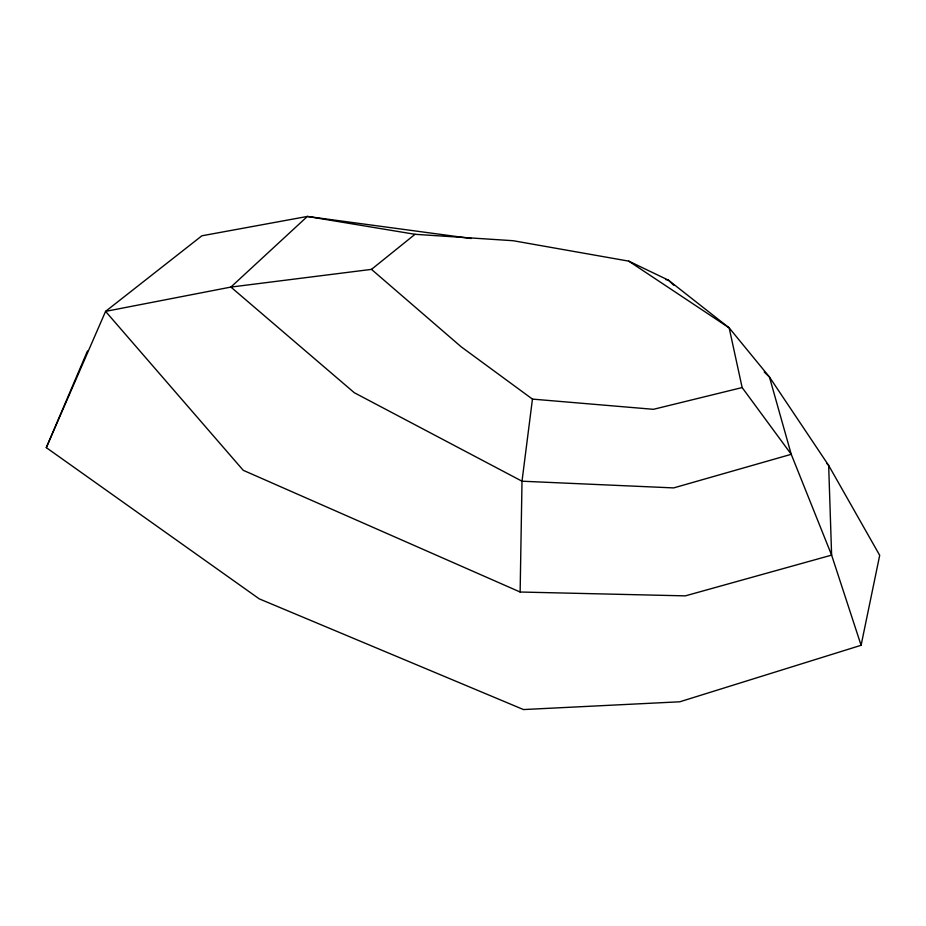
<?xml version="1.0" encoding="UTF-8"?>
<svg xmlns="http://www.w3.org/2000/svg" width="926" height="926" viewBox="0 0 926 926"><rect width="100%" height="100%" fill="white"/><g stroke="black" fill="none" stroke-linecap="round" stroke-linejoin="round"><path stroke-width="1.39" d="M520.134 592.015L522.009 481.207L532.45 399.106L461.125 346.764L371.488 269.373L230.898 287.072L105.576 311.379L46.3 447.628L259.234 598.856L523.479 709.559L679.8 701.792L861.099 645.283L879.7 555.334L828.666 465.442L769.425 376.975L729.167 327.862L668.503 280.208L628.777 261.144L513.143 240.714L415.033 234.301L307.374 216.441L201.891 235.794L105.576 311.379L243.237 470.304L520.134 592.015L685.321 595.869L831.617 555.125L828.666 465.442L826.687 463.347M46.3 447.628L87.472 351.012M371.488 269.373L415.033 234.301M861.099 645.283L831.617 555.125L791.244 454.307L742.143 387.566L653.443 409.315L532.45 399.106M471.311 238.514L307.374 216.441L230.898 287.072L354.299 392.717L522.009 481.207L673.653 487.909L791.244 454.307L769.425 376.975L764.228 371.986M665.69 279.548L668.503 280.208L673.7 285.196M628.777 261.144L729.167 327.862L742.143 387.566"/></g></svg>
